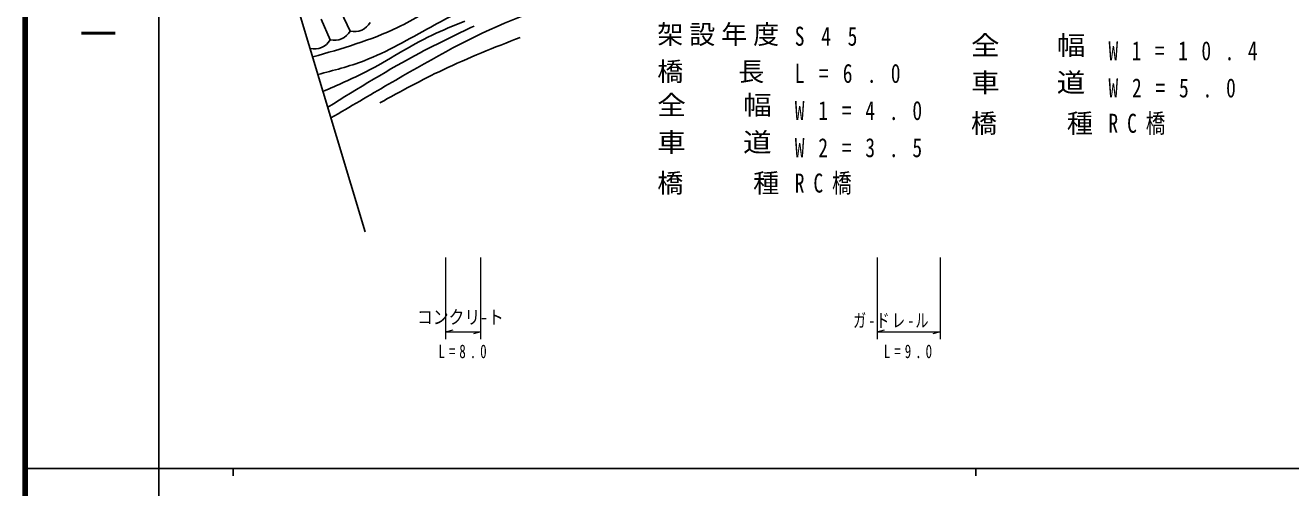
# Model space of a CAD drawing. Units: millimetres, scale not verified. Extents: x 40000 to 680000, y 20000 to 380000.
# Drawn here: x 40000 to 210422, y 202409 to 264626 of the extents above; entities that cross this region are included whole.
import ezdxf
from ezdxf.enums import TextEntityAlignment as Align

# ---------------------------------------------------------------- set-up
doc = ezdxf.new("R2010")
doc.units = ezdxf.units.MM
doc.header["$LTSCALE"] = 1000
for name, color, linetype, lineweight in [('M-BGD', 7, 'Continuous', 25), ('M-BMK-SRVR', 3, 'Continuous', 25), ('M-STR-HTXT', 7, 'Continuous', 13), ('M-TTL', 2, 'Continuous', 140), ('M-TTL-BAND', 7, 'Continuous', 25)]:
    doc.layers.add(name, color=color, linetype=linetype, lineweight=lineweight)
doc.layers.add('M-STR-STR1', color=1, linetype='Continuous')
doc.styles.add('@ＭＳ ゴシック', font='')
doc.styles.add('ＭＳ ゴシック', font='')
doc.styles.get('@ＭＳ ゴシック').set_extended_font_data('@MS Gothic')
doc.styles.get('ＭＳ ゴシック').set_extended_font_data('MS Gothic')

msp = doc.modelspace()

# ---------------------------------------------------------------- linework, layer by layer
at = {"layer": 'M-BGD'}
for p, q in [((83759, 263853), (82479, 266497)), ((81061, 262682), (79855, 265450))]:
    msp.add_line(p, q, dxfattribs=at)
for centre in [(84327, 266237), (78931, 263895), (81629, 265066)]:
    msp.add_arc(centre, 2451, 256.58612, 330.32593, dxfattribs=at)
for points, knots in [([(81164, 252164), (83749, 253680), (86334, 255197), (88929, 256707), (94019, 259670), (99149, 262612), (104550, 264907), (109298, 266926), (114255, 268444), (119212, 269963)], [0, 0, 0, 0, 1, 1, 1, 2, 2, 2, 3, 3, 3, 3]), ([(78703, 260375), (82614, 261482), (86524, 262588), (90142, 264338), (92345, 265403), (94439, 266707), (96533, 268011)], [0, 0, 0, 0, 1, 1, 1, 2, 2, 2, 2]), ([(79413, 258007), (81517, 258553), (83621, 259100), (85636, 259870), (88761, 261063), (91674, 262795), (94629, 264398), (95756, 265009), (96889, 265602), (98021, 266194)], [0, 0, 0, 0, 1, 1, 1, 2, 2, 2, 3, 3, 3, 3]), ([(80093, 255740), (82040, 256572), (83987, 257405), (85866, 258373), (88882, 259927), (91724, 261832), (94782, 263295), (96222, 263984), (97710, 264575), (99198, 265166)], [0, 0, 0, 0, 1, 1, 1, 2, 2, 2, 3, 3, 3, 3]), ([(80736, 253595), (84836, 256143), (88936, 258690), (93198, 260940), (95583, 262199), (98019, 263365), (100455, 264531)], [0, 0, 0, 0, 1, 1, 1, 2, 2, 2, 2]), ([(87738, 254193), (90552, 255733), (93365, 257273), (96258, 258645), (99655, 260255), (103161, 261632), (106667, 263009)], [0, 0, 0, 0, 1, 1, 1, 2, 2, 2, 2])]:
    msp.add_open_spline(points, degree=3, knots=knots, dxfattribs=at)
at = {"layer": 'M-BMK-SRVR'}
msp.add_line((85763, 236823), (67863, 296535), dxfattribs=at)
at = {"layer": 'M-STR-HTXT'}
for p, q in [((96609, 233388), (96609, 222388)), ((101355, 222388), (101355, 233388)), ((154709, 233388), (154709, 222388)), ((163238, 222388), (163238, 233388)), ((96609, 223388), (97609, 223668)), ((96609, 223388), (101355, 223388)), ((101355, 223388), (100355, 223108)), ((154709, 223388), (155709, 223668)), ((154709, 223388), (163238, 223388)), ((163238, 223388), (162238, 223108))]:
    msp.add_line(p, q, dxfattribs=at)
at = {"layer": 'M-TTL'}
msp.add_line((40000, 380000), (40000, 20000), dxfattribs=at)
at = {"layer": 'M-TTL-BAND'}
for p, q in [((58000, 370000), (58000, 20000)), ((40000, 205000), (579000, 205000)), ((68000, 205000), (68000, 204000)), ((168000, 205000), (168000, 204000))]:
    msp.add_line(p, q, dxfattribs=at)

# ---------------------------------------------------------------- texts
at = {"layer": 'M-STR-HTXT', "style": 'ＭＳ ゴシック', "width": 0.85}
msp.add_text('コンクリ-ト', height=1833, dxfattribs=at).set_placement((92757, 223888), align=Align.BOTTOM_LEFT)
at = {"layer": 'M-STR-HTXT', "char_height": 1833, "attachment_point": 7, "style": 'ＭＳ ゴシック'}
for s, insert in [('\\T1.2;\\W0.7;ガ-ドレ-ル', (151489, 223888)), ('\\T1.61;\\W0.7;L=8.0', (95641, 219811)), ('\\T1.61;\\W0.7;L=9.0', (155632, 219811))]:
    msp.add_mtext(s, dxfattribs=dict(at, insert=insert))
at = {"layer": 'M-STR-STR1', "style": 'ＭＳ ゴシック', "width": 1.1}
for s, p in [('全\u3000\u3000幅', (167364, 259882)), ('車\u3000\u3000道', (167364, 254882)), ('全\u3000\u3000幅', (125116, 251838)), ('車\u3000\u3000道', (125116, 246838))]:
    msp.add_text(s, height=2566, dxfattribs=at).set_placement(p, align=Align.BOTTOM_LEFT)
at = {"layer": 'M-STR-STR1', "char_height": 2566, "attachment_point": 7, "style": 'ＭＳ ゴシック'}
for s, insert in [('\\T1.23;架設年度\\~', (125116, 261838)), ('\\T2.72;\\W0.75;S45', (143630, 261838)), ('\\T2.39;\\W0.75;W1=10.4', (185878, 259882)), ('\\T1.56;橋\\~\\~長', (125116, 256838)), ('\\T2.47;\\W0.75;L=6.0', (143630, 256838)), ('\\T2.42;\\W0.75;W2=5.0', (185878, 254882)), ('\\T2.42;\\W0.75;W1=4.0', (143630, 251838)), ('\\T1.23;橋\u3000\u3000種\\~', (167364, 249882)), ('\\T1.92;\\W0.75;RC橋', (185878, 249882)), ('\\T2.42;\\W0.75;W2=3.5', (143630, 246838)), ('\\T1.23;橋\u3000\u3000種\\~', (125116, 241838)), ('\\T1.92;\\W0.75;RC橋', (143630, 241838))]:
    msp.add_mtext(s, dxfattribs=dict(at, insert=insert))
at = {"layer": 'M-TTL-BAND', "style": '@ＭＳ ゴシック'}
msp.add_text('縮尺千分の一', height=3666, rotation=270, dxfattribs=at).set_placement((49777, 261030), align=Align.MIDDLE_RIGHT)

doc.saveas('drawing.dxf')
